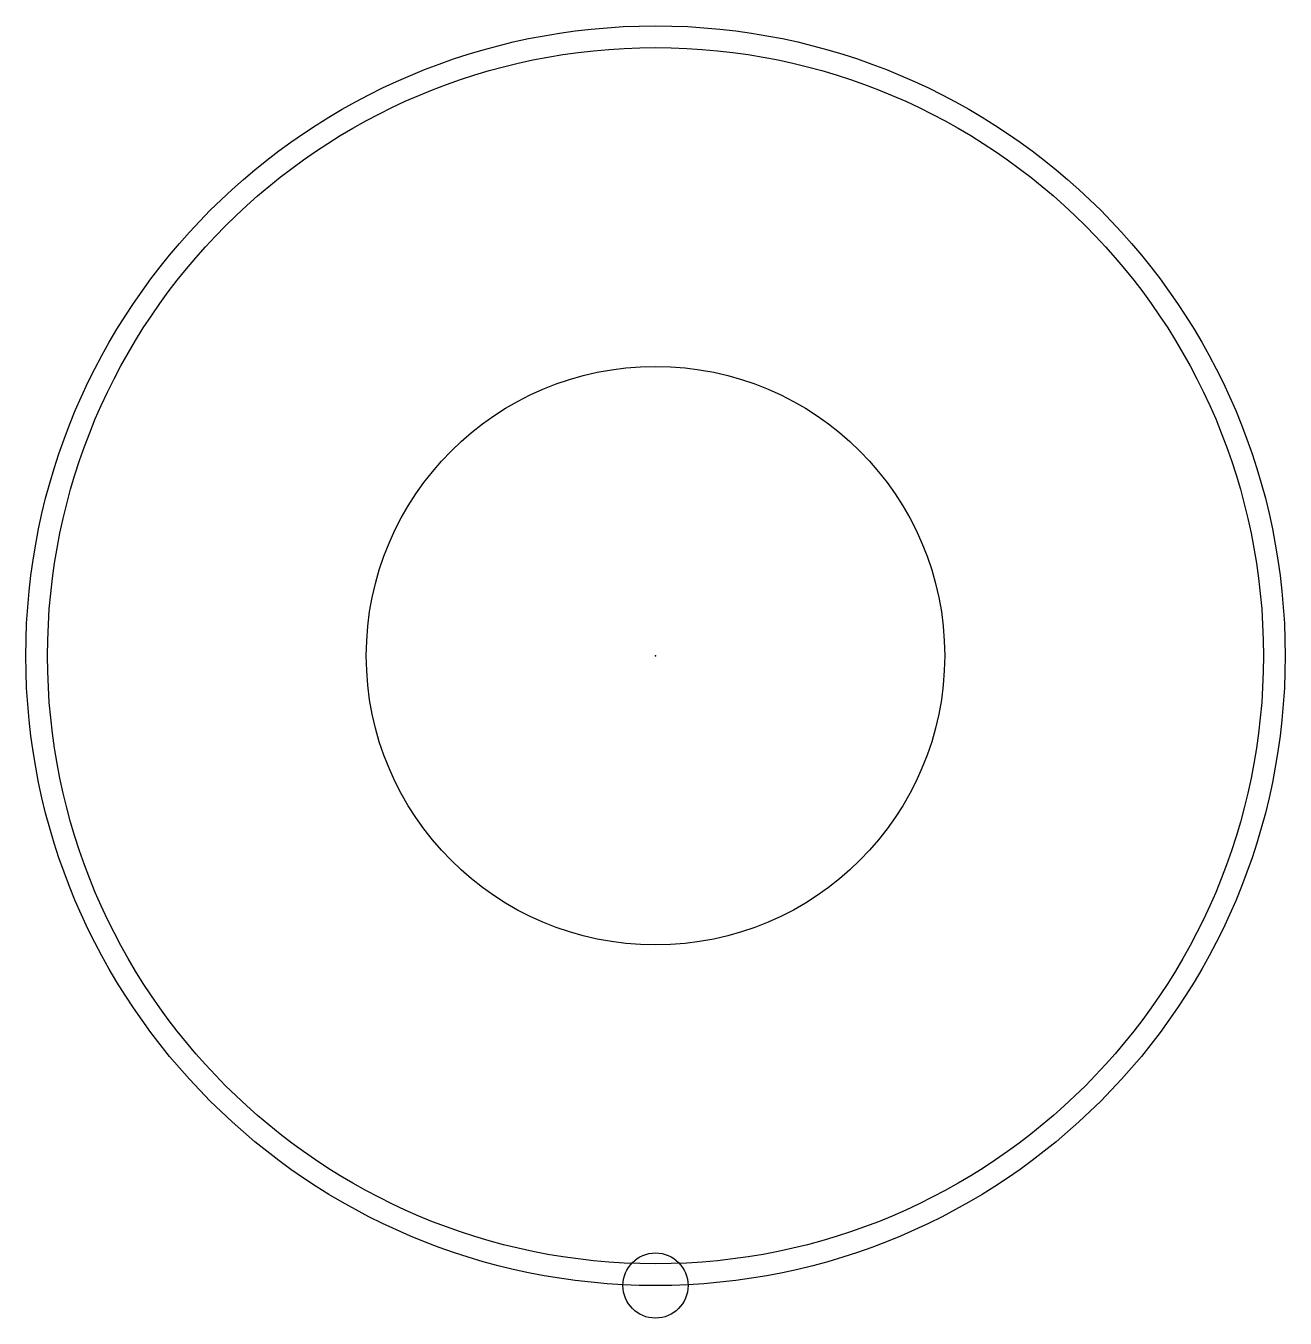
# Model space of a CAD drawing. Header units: millimetres. Extents: x -29 to 29, y -30.5 to 29.
import ezdxf

# ---------------------------------------------------------------- set-up
doc = ezdxf.new("R2010")
doc.units = ezdxf.units.MM
doc.layers.get('0').update_dxf_attribs({"linetype": 'CONTINUOUS'})

msp = doc.modelspace()

# ---------------------------------------------------------------- linework, layer by layer
for centre, radius in [((0, 0), 29), ((0, 0), 28), ((0, 0), 13.319), ((0, -29), 1.5)]:
    msp.add_circle(centre, radius)
msp.add_point((0, 0))

doc.saveas('drawing.dxf')
